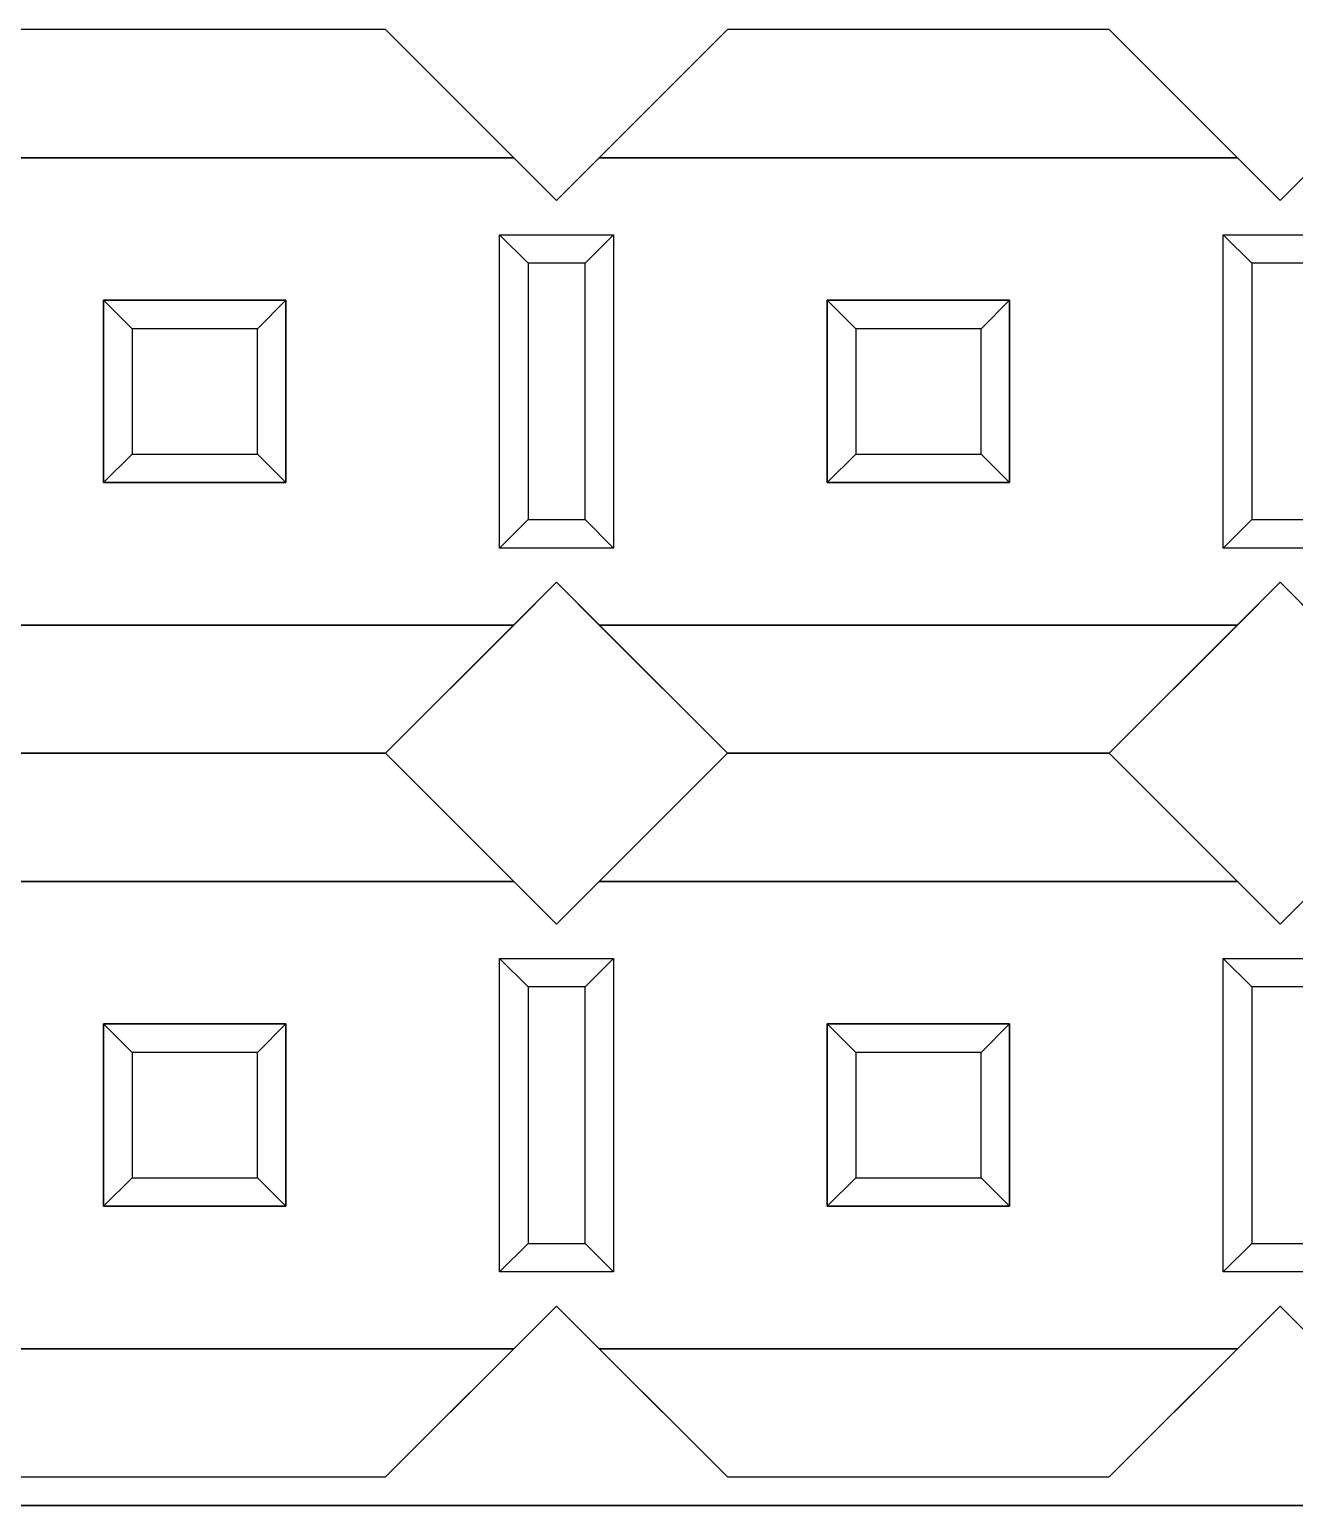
# Model space of a CAD drawing. Header units: millimetres. Extents: x -26.5 to 28.9, y -30 to 30.
# Drawn here: x 9.37 to 13.81, y -30 to -24.82 of the extents above; entities that cross this region are included whole.
import ezdxf

# ---------------------------------------------------------------- set-up
doc = ezdxf.new("R2010")
doc.units = ezdxf.units.MM
doc.layers.add('Feature', color=7, linetype='CONTINUOUS')

msp = doc.modelspace()

# ---------------------------------------------------------------- linework, layer by layer
at = {"layer": 'Feature'}
for p, q in [((10.62, -24.82, 1.6), (9.28, -24.82, 1.6)), ((10.62, -24.82, 1.6), (9.28, -24.82, 1.6)), ((10.62, -24.82, 4.1), (9.28, -24.82, 4.1)), ((10.62, -24.82, 4.1), (9.28, -24.82, 4.1)), ((11.07, -25.27, 1.6), (10.62, -24.82, 1.6)), ((10.62, -24.82, 1.6), (10.62, -24.82, 4.1)), ((11.07, -25.27, 1.6), (10.62, -24.82, 1.6)), ((10.62, -24.82, 1.6), (10.62, -24.82, 4.1)), ((11.22, -25.42, 4.1), (10.62, -24.82, 4.1)), ((11.22, -25.42, 4.1), (10.62, -24.82, 4.1)), ((11.82, -24.82, 4.1), (11.22, -25.42, 4.1)), ((11.82, -24.82, 4.1), (11.22, -25.42, 4.1)), ((11.82, -24.82, 1.6), (11.37, -25.27, 1.6)), ((11.82, -24.82, 1.6), (11.37, -25.27, 1.6)), ((13.16, -24.82, 1.6), (11.82, -24.82, 1.6)), ((13.16, -24.82, 1.6), (11.82, -24.82, 1.6)), ((11.82, -24.82, 1.6), (11.82, -24.82, 4.1)), ((13.16, -24.82, 4.1), (11.82, -24.82, 4.1)), ((11.82, -24.82, 1.6), (11.82, -24.82, 4.1)), ((13.16, -24.82, 4.1), (11.82, -24.82, 4.1)), ((13.61, -25.27, 1.6), (13.16, -24.82, 1.6)), ((13.16, -24.82, 1.6), (13.16, -24.82, 4.1)), ((13.61, -25.27, 1.6), (13.16, -24.82, 1.6)), ((13.16, -24.82, 1.6), (13.16, -24.82, 4.1)), ((13.76, -25.42, 4.1), (13.16, -24.82, 4.1)), ((13.76, -25.42, 4.1), (13.16, -24.82, 4.1)), ((14.36, -24.82, 4.1), (13.76, -25.42, 4.1)), ((14.36, -24.82, 4.1), (13.76, -25.42, 4.1)), ((11.07, -25.27, 1.6), (8.83, -25.27, 1.6)), ((11.07, -25.27, 1.6), (8.83, -25.27, 1.6)), ((8.83, -25.27, 2.3), (11.07, -25.27, 2.3)), ((8.83, -25.27, 2.3), (11.07, -25.27, 2.3)), ((11.07, -25.27, 2.3), (11.07, -25.27, 1.6)), ((11.22, -25.42, 2.3), (11.07, -25.27, 2.3)), ((11.07, -25.27, 2.3), (11.07, -25.27, 1.6)), ((11.22, -25.42, 2.3), (11.07, -25.27, 2.3)), ((11.37, -25.27, 2.3), (11.22, -25.42, 2.3)), ((11.37, -25.27, 2.3), (11.22, -25.42, 2.3)), ((13.61, -25.27, 1.6), (11.37, -25.27, 1.6)), ((11.37, -25.27, 1.6), (11.37, -25.27, 2.3)), ((13.61, -25.27, 1.6), (11.37, -25.27, 1.6)), ((11.37, -25.27, 2.3), (13.61, -25.27, 2.3)), ((11.37, -25.27, 1.6), (11.37, -25.27, 2.3)), ((11.37, -25.27, 2.3), (13.61, -25.27, 2.3)), ((13.61, -25.27, 2.3), (13.61, -25.27, 1.6)), ((13.76, -25.42, 2.3), (13.61, -25.27, 2.3)), ((13.61, -25.27, 2.3), (13.61, -25.27, 1.6)), ((13.76, -25.42, 2.3), (13.61, -25.27, 2.3)), ((13.91, -25.27, 2.3), (13.76, -25.42, 2.3)), ((13.91, -25.27, 2.3), (13.76, -25.42, 2.3)), ((11.22, -25.42, 2.3), (11.22, -25.42, 4.1)), ((11.22, -25.42, 2.3), (11.22, -25.42, 4.1)), ((13.76, -25.42, 4.1), (13.76, -25.42, 2.3)), ((13.76, -25.42, 4.1), (13.76, -25.42, 2.3)), ((11.02, -25.54, 4.1), (11.42, -25.54, 4.1)), ((11.02, -25.54, 4.1), (11.12, -25.64, 4)), ((11.02, -26.64, 4.1), (11.02, -25.54, 4.1)), ((11.02, -25.54, 4.1), (11.12, -25.64, 4)), ((11.02, -26.64, 4.1), (11.02, -25.54, 4.1)), ((11.02, -25.54, 4.1), (11.42, -25.54, 4.1)), ((11.42, -25.54, 4.1), (11.32, -25.64, 4)), ((11.42, -25.54, 4.1), (11.32, -25.64, 4)), ((11.42, -25.54, 4.1), (11.42, -26.64, 4.1)), ((11.42, -25.54, 4.1), (11.42, -26.64, 4.1)), ((13.56, -25.54, 4.1), (13.66, -25.64, 4)), ((13.56, -26.64, 4.1), (13.56, -25.54, 4.1)), ((13.56, -25.54, 4.1), (13.96, -25.54, 4.1)), ((13.56, -25.54, 4.1), (13.66, -25.64, 4)), ((13.56, -25.54, 4.1), (13.96, -25.54, 4.1)), ((13.56, -26.64, 4.1), (13.56, -25.54, 4.1)), ((11.32, -25.64, 4), (11.12, -25.64, 4)), ((11.12, -25.64, 4), (11.12, -26.54, 4)), ((11.32, -25.64, 4), (11.12, -25.64, 4)), ((11.12, -25.64, 4), (11.12, -26.54, 4)), ((11.32, -26.54, 4), (11.32, -25.64, 4)), ((11.32, -26.54, 4), (11.32, -25.64, 4)), ((13.86, -25.64, 4), (13.66, -25.64, 4)), ((13.66, -25.64, 4), (13.66, -26.54, 4)), ((13.66, -25.64, 4), (13.66, -26.54, 4)), ((13.86, -25.64, 4), (13.66, -25.64, 4)), ((10.27, -25.77, -1.12525), (9.63, -25.77, -1.12525)), ((9.73, -25.87, -1.4), (9.63, -25.77, -1.12525)), ((9.63, -25.77, -1.12525), (9.63, -26.41, -1.12525)), ((9.73, -25.87, -1.4), (9.63, -25.77, -1.12525)), ((10.27, -25.77, 9.92525), (9.63, -25.77, 9.92525)), ((9.63, -25.77, 9.92525), (9.73, -25.87, 10.2)), ((9.63, -25.77, 9.92525), (9.63, -26.41, 9.92525)), ((9.63, -25.77, 9.92525), (9.73, -25.87, 10.2)), ((10.27, -25.77, -1.12525), (9.63, -25.77, -1.12525)), ((9.63, -25.77, -1.12525), (9.63, -25.77, 2.3)), ((9.63, -25.77, 2.3), (10.27, -25.77, 2.3)), ((10.27, -25.77, 9.92525), (9.63, -25.77, 9.92525)), ((10.27, -25.77, 4.1), (9.63, -25.77, 4.1)), ((9.63, -25.77, 4.1), (9.63, -25.77, 9.92525)), ((9.63, -25.77, -1.12525), (9.63, -26.41, -1.12525)), ((9.63, -26.41, 2.3), (9.63, -25.77, 2.3)), ((9.63, -25.77, -1.12525), (9.63, -25.77, 2.3)), ((9.63, -25.77, 9.92525), (9.63, -26.41, 9.92525)), ((9.63, -25.77, 4.1), (9.63, -25.77, 9.92525)), ((9.63, -25.77, 4.1), (9.63, -26.41, 4.1)), ((10.27, -25.77, 4.1), (9.63, -25.77, 4.1)), ((9.63, -25.77, 4.1), (9.63, -26.41, 4.1)), ((9.63, -25.77, 2.3), (10.27, -25.77, 2.3)), ((9.63, -26.41, 2.3), (9.63, -25.77, 2.3)), ((10.17, -25.87, -1.4), (10.27, -25.77, -1.12525)), ((10.17, -25.87, -1.4), (10.27, -25.77, -1.12525)), ((10.27, -25.77, 9.92525), (10.17, -25.87, 10.2)), ((10.27, -25.77, 9.92525), (10.17, -25.87, 10.2)), ((10.27, -26.41, -1.12525), (10.27, -25.77, -1.12525)), ((10.27, -26.41, 9.92525), (10.27, -25.77, 9.92525)), ((10.27, -25.77, -1.12525), (10.27, -25.77, 2.3)), ((10.27, -25.77, 4.1), (10.27, -25.77, 9.92525)), ((10.27, -26.41, -1.12525), (10.27, -25.77, -1.12525)), ((10.27, -25.77, -1.12525), (10.27, -25.77, 2.3)), ((10.27, -25.77, 2.3), (10.27, -26.41, 2.3)), ((10.27, -26.41, 9.92525), (10.27, -25.77, 9.92525)), ((10.27, -26.41, 4.1), (10.27, -25.77, 4.1)), ((10.27, -25.77, 4.1), (10.27, -25.77, 9.92525)), ((10.27, -26.41, 4.1), (10.27, -25.77, 4.1)), ((10.27, -25.77, 2.3), (10.27, -26.41, 2.3)), ((12.81, -25.77, -1.12525), (12.17, -25.77, -1.12525)), ((12.27, -25.87, -1.4), (12.17, -25.77, -1.12525)), ((12.17, -25.77, -1.12525), (12.17, -26.41, -1.12525)), ((12.27, -25.87, -1.4), (12.17, -25.77, -1.12525)), ((12.81, -25.77, 9.92525), (12.17, -25.77, 9.92525)), ((12.17, -25.77, 9.92525), (12.27, -25.87, 10.2)), ((12.17, -25.77, 9.92525), (12.17, -26.41, 9.92525)), ((12.17, -25.77, 9.92525), (12.27, -25.87, 10.2)), ((12.81, -25.77, -1.12525), (12.17, -25.77, -1.12525)), ((12.17, -25.77, -1.12525), (12.17, -25.77, 2.3)), ((12.17, -25.77, 2.3), (12.81, -25.77, 2.3)), ((12.81, -25.77, 9.92525), (12.17, -25.77, 9.92525)), ((12.81, -25.77, 4.1), (12.17, -25.77, 4.1)), ((12.17, -25.77, 4.1), (12.17, -25.77, 9.92525)), ((12.17, -25.77, -1.12525), (12.17, -26.41, -1.12525)), ((12.17, -26.41, 2.3), (12.17, -25.77, 2.3)), ((12.17, -25.77, -1.12525), (12.17, -25.77, 2.3)), ((12.17, -25.77, 9.92525), (12.17, -26.41, 9.92525)), ((12.17, -25.77, 4.1), (12.17, -25.77, 9.92525)), ((12.17, -25.77, 4.1), (12.17, -26.41, 4.1)), ((12.81, -25.77, 4.1), (12.17, -25.77, 4.1)), ((12.17, -25.77, 4.1), (12.17, -26.41, 4.1)), ((12.17, -25.77, 2.3), (12.81, -25.77, 2.3)), ((12.17, -26.41, 2.3), (12.17, -25.77, 2.3)), ((12.71, -25.87, -1.4), (12.81, -25.77, -1.12525)), ((12.71, -25.87, -1.4), (12.81, -25.77, -1.12525)), ((12.81, -25.77, 9.92525), (12.71, -25.87, 10.2)), ((12.81, -25.77, 9.92525), (12.71, -25.87, 10.2)), ((12.81, -26.41, -1.12525), (12.81, -25.77, -1.12525)), ((12.81, -26.41, 9.92525), (12.81, -25.77, 9.92525)), ((12.81, -25.77, -1.12525), (12.81, -25.77, 2.3)), ((12.81, -25.77, 4.1), (12.81, -25.77, 9.92525)), ((12.81, -26.41, -1.12525), (12.81, -25.77, -1.12525)), ((12.81, -25.77, -1.12525), (12.81, -25.77, 2.3)), ((12.81, -25.77, 2.3), (12.81, -26.41, 2.3)), ((12.81, -26.41, 9.92525), (12.81, -25.77, 9.92525)), ((12.81, -26.41, 4.1), (12.81, -25.77, 4.1)), ((12.81, -25.77, 4.1), (12.81, -25.77, 9.92525)), ((12.81, -26.41, 4.1), (12.81, -25.77, 4.1)), ((12.81, -25.77, 2.3), (12.81, -26.41, 2.3)), ((10.17, -25.87, -1.4), (9.73, -25.87, -1.4)), ((9.73, -25.87, -1.4), (9.73, -26.31, -1.4)), ((10.17, -25.87, 10.2), (9.73, -25.87, 10.2)), ((9.73, -25.87, 10.2), (9.73, -26.31, 10.2)), ((9.73, -25.87, -1.4), (9.73, -26.31, -1.4)), ((10.17, -25.87, -1.4), (9.73, -25.87, -1.4)), ((9.73, -25.87, 10.2), (9.73, -26.31, 10.2)), ((10.17, -25.87, 10.2), (9.73, -25.87, 10.2)), ((10.17, -26.31, -1.4), (10.17, -25.87, -1.4)), ((10.17, -26.31, 10.2), (10.17, -25.87, 10.2)), ((10.17, -26.31, -1.4), (10.17, -25.87, -1.4)), ((10.17, -26.31, 10.2), (10.17, -25.87, 10.2)), ((12.71, -25.87, -1.4), (12.27, -25.87, -1.4)), ((12.27, -25.87, -1.4), (12.27, -26.31, -1.4)), ((12.71, -25.87, 10.2), (12.27, -25.87, 10.2)), ((12.27, -25.87, 10.2), (12.27, -26.31, 10.2)), ((12.27, -25.87, -1.4), (12.27, -26.31, -1.4)), ((12.71, -25.87, -1.4), (12.27, -25.87, -1.4)), ((12.27, -25.87, 10.2), (12.27, -26.31, 10.2)), ((12.71, -25.87, 10.2), (12.27, -25.87, 10.2)), ((12.71, -26.31, -1.4), (12.71, -25.87, -1.4)), ((12.71, -26.31, 10.2), (12.71, -25.87, 10.2)), ((12.71, -26.31, -1.4), (12.71, -25.87, -1.4)), ((12.71, -26.31, 10.2), (12.71, -25.87, 10.2)), ((9.73, -26.31, -1.4), (9.63, -26.41, -1.12525)), ((9.73, -26.31, -1.4), (9.63, -26.41, -1.12525)), ((9.63, -26.41, 9.92525), (9.73, -26.31, 10.2)), ((9.63, -26.41, 9.92525), (9.73, -26.31, 10.2)), ((9.73, -26.31, -1.4), (10.17, -26.31, -1.4)), ((9.73, -26.31, 10.2), (10.17, -26.31, 10.2)), ((9.73, -26.31, -1.4), (10.17, -26.31, -1.4)), ((9.73, -26.31, 10.2), (10.17, -26.31, 10.2)), ((10.17, -26.31, -1.4), (10.27, -26.41, -1.12525)), ((10.17, -26.31, -1.4), (10.27, -26.41, -1.12525)), ((10.27, -26.41, 9.92525), (10.17, -26.31, 10.2)), ((10.27, -26.41, 9.92525), (10.17, -26.31, 10.2)), ((12.27, -26.31, -1.4), (12.17, -26.41, -1.12525)), ((12.27, -26.31, -1.4), (12.17, -26.41, -1.12525)), ((12.17, -26.41, 9.92525), (12.27, -26.31, 10.2)), ((12.17, -26.41, 9.92525), (12.27, -26.31, 10.2)), ((12.27, -26.31, -1.4), (12.71, -26.31, -1.4)), ((12.27, -26.31, 10.2), (12.71, -26.31, 10.2)), ((12.27, -26.31, -1.4), (12.71, -26.31, -1.4)), ((12.27, -26.31, 10.2), (12.71, -26.31, 10.2)), ((12.71, -26.31, -1.4), (12.81, -26.41, -1.12525)), ((12.71, -26.31, -1.4), (12.81, -26.41, -1.12525)), ((12.81, -26.41, 9.92525), (12.71, -26.31, 10.2)), ((12.81, -26.41, 9.92525), (12.71, -26.31, 10.2)), ((9.63, -26.41, -1.12525), (10.27, -26.41, -1.12525)), ((9.63, -26.41, 9.92525), (10.27, -26.41, 9.92525)), ((9.63, -26.41, -1.12525), (9.63, -26.41, 2.3)), ((9.63, -26.41, 4.1), (9.63, -26.41, 9.92525)), ((9.63, -26.41, -1.12525), (10.27, -26.41, -1.12525)), ((10.27, -26.41, 2.3), (9.63, -26.41, 2.3)), ((9.63, -26.41, -1.12525), (9.63, -26.41, 2.3)), ((9.63, -26.41, 9.92525), (10.27, -26.41, 9.92525)), ((9.63, -26.41, 4.1), (9.63, -26.41, 9.92525)), ((9.63, -26.41, 4.1), (10.27, -26.41, 4.1)), ((9.63, -26.41, 4.1), (10.27, -26.41, 4.1)), ((10.27, -26.41, 2.3), (9.63, -26.41, 2.3)), ((10.27, -26.41, -1.12525), (10.27, -26.41, 2.3)), ((10.27, -26.41, 4.1), (10.27, -26.41, 9.92525)), ((10.27, -26.41, -1.12525), (10.27, -26.41, 2.3)), ((10.27, -26.41, 4.1), (10.27, -26.41, 9.92525)), ((12.17, -26.41, -1.12525), (12.81, -26.41, -1.12525)), ((12.17, -26.41, 9.92525), (12.81, -26.41, 9.92525)), ((12.17, -26.41, -1.12525), (12.17, -26.41, 2.3)), ((12.17, -26.41, 4.1), (12.17, -26.41, 9.92525)), ((12.17, -26.41, -1.12525), (12.81, -26.41, -1.12525)), ((12.81, -26.41, 2.3), (12.17, -26.41, 2.3)), ((12.17, -26.41, -1.12525), (12.17, -26.41, 2.3)), ((12.17, -26.41, 9.92525), (12.81, -26.41, 9.92525)), ((12.17, -26.41, 4.1), (12.17, -26.41, 9.92525)), ((12.17, -26.41, 4.1), (12.81, -26.41, 4.1)), ((12.17, -26.41, 4.1), (12.81, -26.41, 4.1)), ((12.81, -26.41, 2.3), (12.17, -26.41, 2.3)), ((12.81, -26.41, -1.12525), (12.81, -26.41, 2.3)), ((12.81, -26.41, 4.1), (12.81, -26.41, 9.92525)), ((12.81, -26.41, -1.12525), (12.81, -26.41, 2.3)), ((12.81, -26.41, 4.1), (12.81, -26.41, 9.92525)), ((11.02, -26.64, 4.1), (11.12, -26.54, 4)), ((11.02, -26.64, 4.1), (11.12, -26.54, 4)), ((11.12, -26.54, 4), (11.32, -26.54, 4)), ((11.12, -26.54, 4), (11.32, -26.54, 4)), ((11.32, -26.54, 4), (11.42, -26.64, 4.1)), ((11.32, -26.54, 4), (11.42, -26.64, 4.1)), ((13.66, -26.54, 4), (13.56, -26.64, 4.1)), ((13.66, -26.54, 4), (13.56, -26.64, 4.1)), ((13.66, -26.54, 4), (13.86, -26.54, 4)), ((13.66, -26.54, 4), (13.86, -26.54, 4)), ((11.42, -26.64, 4.1), (11.02, -26.64, 4.1)), ((11.42, -26.64, 4.1), (11.02, -26.64, 4.1)), ((13.96, -26.64, 4.1), (13.56, -26.64, 4.1)), ((13.96, -26.64, 4.1), (13.56, -26.64, 4.1)), ((10.62, -27.36, 4.1), (11.22, -26.76, 4.1)), ((10.62, -27.36, 4.1), (11.22, -26.76, 4.1)), ((11.07, -26.91, 2.3), (11.22, -26.76, 2.3)), ((11.07, -26.91, 2.3), (11.22, -26.76, 2.3)), ((11.22, -26.76, 4.1), (11.22, -26.76, 2.3)), ((11.22, -26.76, 4.1), (11.82, -27.36, 4.1)), ((11.22, -26.76, 4.1), (11.22, -26.76, 2.3)), ((11.22, -26.76, 2.3), (11.37, -26.91, 2.3)), ((11.22, -26.76, 4.1), (11.82, -27.36, 4.1)), ((11.22, -26.76, 2.3), (11.37, -26.91, 2.3)), ((13.16, -27.36, 4.1), (13.76, -26.76, 4.1)), ((13.16, -27.36, 4.1), (13.76, -26.76, 4.1)), ((13.61, -26.91, 2.3), (13.76, -26.76, 2.3)), ((13.61, -26.91, 2.3), (13.76, -26.76, 2.3)), ((13.76, -26.76, 2.3), (13.76, -26.76, 4.1)), ((13.76, -26.76, 4.1), (14.36, -27.36, 4.1)), ((13.76, -26.76, 2.3), (13.76, -26.76, 4.1)), ((13.76, -26.76, 2.3), (13.91, -26.91, 2.3)), ((13.76, -26.76, 4.1), (14.36, -27.36, 4.1)), ((13.76, -26.76, 2.3), (13.91, -26.91, 2.3)), ((8.83, -26.91, 1.6), (11.07, -26.91, 1.6)), ((11.07, -26.91, 2.3), (8.83, -26.91, 2.3)), ((8.83, -26.91, 1.6), (11.07, -26.91, 1.6)), ((11.07, -26.91, 2.3), (8.83, -26.91, 2.3)), ((10.62, -27.36, 1.6), (11.07, -26.91, 1.6)), ((10.62, -27.36, 1.6), (11.07, -26.91, 1.6)), ((11.07, -26.91, 1.6), (11.07, -26.91, 2.3)), ((11.07, -26.91, 1.6), (11.07, -26.91, 2.3)), ((11.37, -26.91, 1.6), (13.61, -26.91, 1.6)), ((11.37, -26.91, 1.6), (11.82, -27.36, 1.6)), ((11.37, -26.91, 2.3), (11.37, -26.91, 1.6)), ((11.37, -26.91, 1.6), (11.82, -27.36, 1.6)), ((11.37, -26.91, 2.3), (11.37, -26.91, 1.6)), ((13.61, -26.91, 2.3), (11.37, -26.91, 2.3)), ((11.37, -26.91, 1.6), (13.61, -26.91, 1.6)), ((13.61, -26.91, 2.3), (11.37, -26.91, 2.3)), ((13.16, -27.36, 1.6), (13.61, -26.91, 1.6)), ((13.16, -27.36, 1.6), (13.61, -26.91, 1.6)), ((13.61, -26.91, 1.6), (13.61, -26.91, 2.3)), ((13.61, -26.91, 1.6), (13.61, -26.91, 2.3)), ((9.28, -27.36, 1.6), (10.62, -27.36, 1.6)), ((9.28, -27.36, 1.6), (10.62, -27.36, 1.6)), ((9.28, -27.36, 4.1), (10.62, -27.36, 4.1)), ((9.28, -27.36, 4.1), (10.62, -27.36, 4.1)), ((10.62, -27.36, 1.6), (9.28, -27.36, 1.6)), ((10.62, -27.36, 1.6), (9.28, -27.36, 1.6)), ((10.62, -27.36, 4.1), (9.28, -27.36, 4.1)), ((10.62, -27.36, 4.1), (9.28, -27.36, 4.1)), ((10.62, -27.36, 1.6), (10.62, -27.36, 4.1)), ((10.62, -27.36, 1.6), (10.62, -27.36, 4.1)), ((11.07, -27.81, 1.6), (10.62, -27.36, 1.6)), ((10.62, -27.36, 1.6), (10.62, -27.36, 4.1)), ((11.07, -27.81, 1.6), (10.62, -27.36, 1.6)), ((10.62, -27.36, 1.6), (10.62, -27.36, 4.1)), ((11.22, -27.96, 4.1), (10.62, -27.36, 4.1)), ((11.22, -27.96, 4.1), (10.62, -27.36, 4.1)), ((11.82, -27.36, 4.1), (11.22, -27.96, 4.1)), ((11.82, -27.36, 4.1), (11.22, -27.96, 4.1)), ((11.82, -27.36, 1.6), (11.37, -27.81, 1.6)), ((11.82, -27.36, 1.6), (11.37, -27.81, 1.6)), ((11.82, -27.36, 1.6), (13.16, -27.36, 1.6)), ((11.82, -27.36, 1.6), (13.16, -27.36, 1.6)), ((11.82, -27.36, 4.1), (13.16, -27.36, 4.1)), ((11.82, -27.36, 1.6), (11.82, -27.36, 4.1)), ((11.82, -27.36, 1.6), (11.82, -27.36, 4.1)), ((11.82, -27.36, 4.1), (13.16, -27.36, 4.1)), ((13.16, -27.36, 1.6), (11.82, -27.36, 1.6)), ((13.16, -27.36, 1.6), (11.82, -27.36, 1.6)), ((11.82, -27.36, 1.6), (11.82, -27.36, 4.1)), ((13.16, -27.36, 4.1), (11.82, -27.36, 4.1)), ((11.82, -27.36, 1.6), (11.82, -27.36, 4.1)), ((13.16, -27.36, 4.1), (11.82, -27.36, 4.1)), ((13.16, -27.36, 1.6), (13.16, -27.36, 4.1)), ((13.16, -27.36, 1.6), (13.16, -27.36, 4.1)), ((13.61, -27.81, 1.6), (13.16, -27.36, 1.6)), ((13.16, -27.36, 1.6), (13.16, -27.36, 4.1)), ((13.61, -27.81, 1.6), (13.16, -27.36, 1.6)), ((13.16, -27.36, 1.6), (13.16, -27.36, 4.1)), ((13.76, -27.96, 4.1), (13.16, -27.36, 4.1)), ((13.76, -27.96, 4.1), (13.16, -27.36, 4.1)), ((14.36, -27.36, 4.1), (13.76, -27.96, 4.1)), ((14.36, -27.36, 4.1), (13.76, -27.96, 4.1)), ((11.07, -27.81, 1.6), (8.83, -27.81, 1.6)), ((11.07, -27.81, 1.6), (8.83, -27.81, 1.6)), ((8.83, -27.81, 2.3), (11.07, -27.81, 2.3)), ((8.83, -27.81, 2.3), (11.07, -27.81, 2.3)), ((11.07, -27.81, 2.3), (11.07, -27.81, 1.6)), ((11.22, -27.96, 2.3), (11.07, -27.81, 2.3)), ((11.07, -27.81, 2.3), (11.07, -27.81, 1.6)), ((11.22, -27.96, 2.3), (11.07, -27.81, 2.3)), ((11.37, -27.81, 2.3), (11.22, -27.96, 2.3)), ((11.37, -27.81, 2.3), (11.22, -27.96, 2.3)), ((13.61, -27.81, 1.6), (11.37, -27.81, 1.6)), ((11.37, -27.81, 1.6), (11.37, -27.81, 2.3)), ((13.61, -27.81, 1.6), (11.37, -27.81, 1.6)), ((11.37, -27.81, 2.3), (13.61, -27.81, 2.3)), ((11.37, -27.81, 1.6), (11.37, -27.81, 2.3)), ((11.37, -27.81, 2.3), (13.61, -27.81, 2.3)), ((13.61, -27.81, 2.3), (13.61, -27.81, 1.6)), ((13.76, -27.96, 2.3), (13.61, -27.81, 2.3)), ((13.61, -27.81, 2.3), (13.61, -27.81, 1.6)), ((13.76, -27.96, 2.3), (13.61, -27.81, 2.3)), ((13.91, -27.81, 2.3), (13.76, -27.96, 2.3)), ((13.91, -27.81, 2.3), (13.76, -27.96, 2.3)), ((11.22, -27.96, 2.3), (11.22, -27.96, 4.1)), ((11.22, -27.96, 2.3), (11.22, -27.96, 4.1)), ((13.76, -27.96, 4.1), (13.76, -27.96, 2.3)), ((13.76, -27.96, 4.1), (13.76, -27.96, 2.3)), ((11.02, -28.08, 4.1), (11.42, -28.08, 4.1)), ((11.02, -28.08, 4.1), (11.12, -28.18, 4)), ((11.02, -29.18, 4.1), (11.02, -28.08, 4.1)), ((11.02, -28.08, 4.1), (11.12, -28.18, 4)), ((11.02, -29.18, 4.1), (11.02, -28.08, 4.1)), ((11.02, -28.08, 4.1), (11.42, -28.08, 4.1)), ((11.42, -28.08, 4.1), (11.32, -28.18, 4)), ((11.42, -28.08, 4.1), (11.32, -28.18, 4)), ((11.42, -28.08, 4.1), (11.42, -29.18, 4.1)), ((11.42, -28.08, 4.1), (11.42, -29.18, 4.1)), ((13.56, -28.08, 4.1), (13.66, -28.18, 4)), ((13.56, -29.18, 4.1), (13.56, -28.08, 4.1)), ((13.56, -28.08, 4.1), (13.96, -28.08, 4.1)), ((13.56, -28.08, 4.1), (13.66, -28.18, 4)), ((13.56, -28.08, 4.1), (13.96, -28.08, 4.1)), ((13.56, -29.18, 4.1), (13.56, -28.08, 4.1)), ((11.32, -28.18, 4), (11.12, -28.18, 4)), ((11.12, -28.18, 4), (11.12, -29.08, 4)), ((11.32, -28.18, 4), (11.12, -28.18, 4)), ((11.12, -28.18, 4), (11.12, -29.08, 4)), ((11.32, -29.08, 4), (11.32, -28.18, 4)), ((11.32, -29.08, 4), (11.32, -28.18, 4)), ((13.86, -28.18, 4), (13.66, -28.18, 4)), ((13.66, -28.18, 4), (13.66, -29.08, 4)), ((13.66, -28.18, 4), (13.66, -29.08, 4)), ((13.86, -28.18, 4), (13.66, -28.18, 4)), ((10.27, -28.31, -1.12525), (9.63, -28.31, -1.12525)), ((9.73, -28.41, -1.4), (9.63, -28.31, -1.12525)), ((9.63, -28.31, -1.12525), (9.63, -28.95, -1.12525)), ((9.73, -28.41, -1.4), (9.63, -28.31, -1.12525)), ((10.27, -28.31, 9.92525), (9.63, -28.31, 9.92525)), ((9.63, -28.31, 9.92525), (9.73, -28.41, 10.2)), ((9.63, -28.31, 9.92525), (9.63, -28.95, 9.92525)), ((9.63, -28.31, 9.92525), (9.73, -28.41, 10.2)), ((10.27, -28.31, -1.12525), (9.63, -28.31, -1.12525)), ((9.63, -28.31, -1.12525), (9.63, -28.31, 2.3)), ((9.63, -28.31, 2.3), (10.27, -28.31, 2.3)), ((10.27, -28.31, 9.92525), (9.63, -28.31, 9.92525)), ((10.27, -28.31, 4.1), (9.63, -28.31, 4.1)), ((9.63, -28.31, 4.1), (9.63, -28.31, 9.92525)), ((9.63, -28.31, -1.12525), (9.63, -28.95, -1.12525)), ((9.63, -28.95, 2.3), (9.63, -28.31, 2.3)), ((9.63, -28.31, -1.12525), (9.63, -28.31, 2.3)), ((9.63, -28.31, 9.92525), (9.63, -28.95, 9.92525)), ((9.63, -28.31, 4.1), (9.63, -28.31, 9.92525)), ((9.63, -28.31, 4.1), (9.63, -28.95, 4.1)), ((10.27, -28.31, 4.1), (9.63, -28.31, 4.1)), ((9.63, -28.31, 4.1), (9.63, -28.95, 4.1)), ((9.63, -28.31, 2.3), (10.27, -28.31, 2.3)), ((9.63, -28.95, 2.3), (9.63, -28.31, 2.3)), ((10.17, -28.41, -1.4), (10.27, -28.31, -1.12525)), ((10.17, -28.41, -1.4), (10.27, -28.31, -1.12525)), ((10.27, -28.31, 9.92525), (10.17, -28.41, 10.2)), ((10.27, -28.31, 9.92525), (10.17, -28.41, 10.2)), ((10.27, -28.95, -1.12525), (10.27, -28.31, -1.12525)), ((10.27, -28.95, 9.92525), (10.27, -28.31, 9.92525)), ((10.27, -28.31, -1.12525), (10.27, -28.31, 2.3)), ((10.27, -28.31, 4.1), (10.27, -28.31, 9.92525)), ((10.27, -28.95, -1.12525), (10.27, -28.31, -1.12525)), ((10.27, -28.31, -1.12525), (10.27, -28.31, 2.3)), ((10.27, -28.31, 2.3), (10.27, -28.95, 2.3)), ((10.27, -28.95, 9.92525), (10.27, -28.31, 9.92525)), ((10.27, -28.95, 4.1), (10.27, -28.31, 4.1)), ((10.27, -28.31, 4.1), (10.27, -28.31, 9.92525)), ((10.27, -28.95, 4.1), (10.27, -28.31, 4.1)), ((10.27, -28.31, 2.3), (10.27, -28.95, 2.3)), ((12.81, -28.31, -1.12525), (12.17, -28.31, -1.12525)), ((12.27, -28.41, -1.4), (12.17, -28.31, -1.12525)), ((12.17, -28.31, -1.12525), (12.17, -28.95, -1.12525)), ((12.27, -28.41, -1.4), (12.17, -28.31, -1.12525)), ((12.81, -28.31, 9.92525), (12.17, -28.31, 9.92525)), ((12.17, -28.31, 9.92525), (12.27, -28.41, 10.2)), ((12.17, -28.31, 9.92525), (12.17, -28.95, 9.92525)), ((12.17, -28.31, 9.92525), (12.27, -28.41, 10.2)), ((12.81, -28.31, -1.12525), (12.17, -28.31, -1.12525)), ((12.17, -28.31, -1.12525), (12.17, -28.31, 2.3)), ((12.17, -28.31, 2.3), (12.81, -28.31, 2.3)), ((12.81, -28.31, 9.92525), (12.17, -28.31, 9.92525)), ((12.81, -28.31, 4.1), (12.17, -28.31, 4.1)), ((12.17, -28.31, 4.1), (12.17, -28.31, 9.92525)), ((12.17, -28.31, -1.12525), (12.17, -28.95, -1.12525)), ((12.17, -28.95, 2.3), (12.17, -28.31, 2.3)), ((12.17, -28.31, -1.12525), (12.17, -28.31, 2.3)), ((12.17, -28.31, 9.92525), (12.17, -28.95, 9.92525)), ((12.17, -28.31, 4.1), (12.17, -28.31, 9.92525)), ((12.17, -28.31, 4.1), (12.17, -28.95, 4.1)), ((12.81, -28.31, 4.1), (12.17, -28.31, 4.1)), ((12.17, -28.31, 4.1), (12.17, -28.95, 4.1)), ((12.17, -28.31, 2.3), (12.81, -28.31, 2.3)), ((12.17, -28.95, 2.3), (12.17, -28.31, 2.3)), ((12.71, -28.41, -1.4), (12.81, -28.31, -1.12525)), ((12.71, -28.41, -1.4), (12.81, -28.31, -1.12525)), ((12.81, -28.31, 9.92525), (12.71, -28.41, 10.2)), ((12.81, -28.31, 9.92525), (12.71, -28.41, 10.2)), ((12.81, -28.95, -1.12525), (12.81, -28.31, -1.12525)), ((12.81, -28.95, 9.92525), (12.81, -28.31, 9.92525)), ((12.81, -28.31, -1.12525), (12.81, -28.31, 2.3)), ((12.81, -28.31, 4.1), (12.81, -28.31, 9.92525)), ((12.81, -28.95, -1.12525), (12.81, -28.31, -1.12525)), ((12.81, -28.31, -1.12525), (12.81, -28.31, 2.3)), ((12.81, -28.31, 2.3), (12.81, -28.95, 2.3)), ((12.81, -28.95, 9.92525), (12.81, -28.31, 9.92525)), ((12.81, -28.95, 4.1), (12.81, -28.31, 4.1)), ((12.81, -28.31, 4.1), (12.81, -28.31, 9.92525)), ((12.81, -28.95, 4.1), (12.81, -28.31, 4.1)), ((12.81, -28.31, 2.3), (12.81, -28.95, 2.3)), ((10.17, -28.41, -1.4), (9.73, -28.41, -1.4)), ((9.73, -28.41, -1.4), (9.73, -28.85, -1.4)), ((10.17, -28.41, 10.2), (9.73, -28.41, 10.2)), ((9.73, -28.41, 10.2), (9.73, -28.85, 10.2)), ((9.73, -28.41, -1.4), (9.73, -28.85, -1.4)), ((10.17, -28.41, -1.4), (9.73, -28.41, -1.4)), ((9.73, -28.41, 10.2), (9.73, -28.85, 10.2)), ((10.17, -28.41, 10.2), (9.73, -28.41, 10.2)), ((10.17, -28.85, -1.4), (10.17, -28.41, -1.4)), ((10.17, -28.85, 10.2), (10.17, -28.41, 10.2)), ((10.17, -28.85, -1.4), (10.17, -28.41, -1.4)), ((10.17, -28.85, 10.2), (10.17, -28.41, 10.2)), ((12.71, -28.41, -1.4), (12.27, -28.41, -1.4)), ((12.27, -28.41, -1.4), (12.27, -28.85, -1.4)), ((12.71, -28.41, 10.2), (12.27, -28.41, 10.2)), ((12.27, -28.41, 10.2), (12.27, -28.85, 10.2)), ((12.27, -28.41, -1.4), (12.27, -28.85, -1.4)), ((12.71, -28.41, -1.4), (12.27, -28.41, -1.4)), ((12.27, -28.41, 10.2), (12.27, -28.85, 10.2)), ((12.71, -28.41, 10.2), (12.27, -28.41, 10.2)), ((12.71, -28.85, -1.4), (12.71, -28.41, -1.4)), ((12.71, -28.85, 10.2), (12.71, -28.41, 10.2)), ((12.71, -28.85, -1.4), (12.71, -28.41, -1.4)), ((12.71, -28.85, 10.2), (12.71, -28.41, 10.2)), ((9.73, -28.85, -1.4), (9.63, -28.95, -1.12525)), ((9.73, -28.85, -1.4), (9.63, -28.95, -1.12525)), ((9.63, -28.95, 9.92525), (9.73, -28.85, 10.2)), ((9.63, -28.95, 9.92525), (9.73, -28.85, 10.2)), ((9.73, -28.85, -1.4), (10.17, -28.85, -1.4)), ((9.73, -28.85, 10.2), (10.17, -28.85, 10.2)), ((9.73, -28.85, -1.4), (10.17, -28.85, -1.4)), ((9.73, -28.85, 10.2), (10.17, -28.85, 10.2)), ((10.17, -28.85, -1.4), (10.27, -28.95, -1.12525)), ((10.17, -28.85, -1.4), (10.27, -28.95, -1.12525)), ((10.27, -28.95, 9.92525), (10.17, -28.85, 10.2)), ((10.27, -28.95, 9.92525), (10.17, -28.85, 10.2)), ((12.27, -28.85, -1.4), (12.17, -28.95, -1.12525)), ((12.27, -28.85, -1.4), (12.17, -28.95, -1.12525)), ((12.17, -28.95, 9.92525), (12.27, -28.85, 10.2)), ((12.17, -28.95, 9.92525), (12.27, -28.85, 10.2)), ((12.27, -28.85, -1.4), (12.71, -28.85, -1.4)), ((12.27, -28.85, 10.2), (12.71, -28.85, 10.2)), ((12.27, -28.85, -1.4), (12.71, -28.85, -1.4)), ((12.27, -28.85, 10.2), (12.71, -28.85, 10.2)), ((12.71, -28.85, -1.4), (12.81, -28.95, -1.12525)), ((12.71, -28.85, -1.4), (12.81, -28.95, -1.12525)), ((12.81, -28.95, 9.92525), (12.71, -28.85, 10.2)), ((12.81, -28.95, 9.92525), (12.71, -28.85, 10.2)), ((9.63, -28.95, -1.12525), (10.27, -28.95, -1.12525)), ((9.63, -28.95, 9.92525), (10.27, -28.95, 9.92525)), ((9.63, -28.95, -1.12525), (9.63, -28.95, 2.3)), ((9.63, -28.95, 4.1), (9.63, -28.95, 9.92525)), ((9.63, -28.95, -1.12525), (10.27, -28.95, -1.12525)), ((10.27, -28.95, 2.3), (9.63, -28.95, 2.3)), ((9.63, -28.95, -1.12525), (9.63, -28.95, 2.3)), ((9.63, -28.95, 9.92525), (10.27, -28.95, 9.92525)), ((9.63, -28.95, 4.1), (9.63, -28.95, 9.92525)), ((9.63, -28.95, 4.1), (10.27, -28.95, 4.1)), ((9.63, -28.95, 4.1), (10.27, -28.95, 4.1)), ((10.27, -28.95, 2.3), (9.63, -28.95, 2.3)), ((10.27, -28.95, -1.12525), (10.27, -28.95, 2.3)), ((10.27, -28.95, 4.1), (10.27, -28.95, 9.92525)), ((10.27, -28.95, -1.12525), (10.27, -28.95, 2.3)), ((10.27, -28.95, 4.1), (10.27, -28.95, 9.92525)), ((12.17, -28.95, -1.12525), (12.81, -28.95, -1.12525)), ((12.17, -28.95, 9.92525), (12.81, -28.95, 9.92525)), ((12.17, -28.95, -1.12525), (12.17, -28.95, 2.3)), ((12.17, -28.95, 4.1), (12.17, -28.95, 9.92525)), ((12.17, -28.95, -1.12525), (12.81, -28.95, -1.12525)), ((12.81, -28.95, 2.3), (12.17, -28.95, 2.3)), ((12.17, -28.95, -1.12525), (12.17, -28.95, 2.3)), ((12.17, -28.95, 9.92525), (12.81, -28.95, 9.92525)), ((12.17, -28.95, 4.1), (12.17, -28.95, 9.92525)), ((12.17, -28.95, 4.1), (12.81, -28.95, 4.1)), ((12.17, -28.95, 4.1), (12.81, -28.95, 4.1)), ((12.81, -28.95, 2.3), (12.17, -28.95, 2.3)), ((12.81, -28.95, -1.12525), (12.81, -28.95, 2.3)), ((12.81, -28.95, 4.1), (12.81, -28.95, 9.92525)), ((12.81, -28.95, -1.12525), (12.81, -28.95, 2.3)), ((12.81, -28.95, 4.1), (12.81, -28.95, 9.92525)), ((11.02, -29.18, 4.1), (11.12, -29.08, 4)), ((11.02, -29.18, 4.1), (11.12, -29.08, 4)), ((11.12, -29.08, 4), (11.32, -29.08, 4)), ((11.12, -29.08, 4), (11.32, -29.08, 4)), ((11.32, -29.08, 4), (11.42, -29.18, 4.1)), ((11.32, -29.08, 4), (11.42, -29.18, 4.1)), ((13.66, -29.08, 4), (13.56, -29.18, 4.1)), ((13.66, -29.08, 4), (13.56, -29.18, 4.1)), ((13.66, -29.08, 4), (13.86, -29.08, 4)), ((13.66, -29.08, 4), (13.86, -29.08, 4)), ((11.42, -29.18, 4.1), (11.02, -29.18, 4.1)), ((11.42, -29.18, 4.1), (11.02, -29.18, 4.1)), ((13.96, -29.18, 4.1), (13.56, -29.18, 4.1)), ((13.96, -29.18, 4.1), (13.56, -29.18, 4.1)), ((10.62, -29.9, 4.1), (11.22, -29.3, 4.1)), ((10.62, -29.9, 4.1), (11.22, -29.3, 4.1)), ((11.07, -29.45, 2.3), (11.22, -29.3, 2.3)), ((11.07, -29.45, 2.3), (11.22, -29.3, 2.3)), ((11.22, -29.3, 4.1), (11.22, -29.3, 2.3)), ((11.22, -29.3, 4.1), (11.82, -29.9, 4.1)), ((11.22, -29.3, 4.1), (11.22, -29.3, 2.3)), ((11.22, -29.3, 2.3), (11.37, -29.45, 2.3)), ((11.22, -29.3, 4.1), (11.82, -29.9, 4.1)), ((11.22, -29.3, 2.3), (11.37, -29.45, 2.3)), ((13.16, -29.9, 4.1), (13.76, -29.3, 4.1)), ((13.16, -29.9, 4.1), (13.76, -29.3, 4.1)), ((13.61, -29.45, 2.3), (13.76, -29.3, 2.3)), ((13.61, -29.45, 2.3), (13.76, -29.3, 2.3)), ((13.76, -29.3, 2.3), (13.76, -29.3, 4.1)), ((13.76, -29.3, 4.1), (14.36, -29.9, 4.1)), ((13.76, -29.3, 2.3), (13.76, -29.3, 4.1)), ((13.76, -29.3, 2.3), (13.91, -29.45, 2.3)), ((13.76, -29.3, 4.1), (14.36, -29.9, 4.1)), ((13.76, -29.3, 2.3), (13.91, -29.45, 2.3)), ((8.83, -29.45, 1.6), (11.07, -29.45, 1.6)), ((11.07, -29.45, 2.3), (8.83, -29.45, 2.3)), ((8.83, -29.45, 1.6), (11.07, -29.45, 1.6)), ((11.07, -29.45, 2.3), (8.83, -29.45, 2.3)), ((10.62, -29.9, 1.6), (11.07, -29.45, 1.6)), ((10.62, -29.9, 1.6), (11.07, -29.45, 1.6)), ((11.07, -29.45, 1.6), (11.07, -29.45, 2.3)), ((11.07, -29.45, 1.6), (11.07, -29.45, 2.3)), ((11.37, -29.45, 1.6), (13.61, -29.45, 1.6)), ((11.37, -29.45, 1.6), (11.82, -29.9, 1.6)), ((11.37, -29.45, 2.3), (11.37, -29.45, 1.6)), ((11.37, -29.45, 1.6), (11.82, -29.9, 1.6)), ((11.37, -29.45, 2.3), (11.37, -29.45, 1.6)), ((13.61, -29.45, 2.3), (11.37, -29.45, 2.3)), ((11.37, -29.45, 1.6), (13.61, -29.45, 1.6)), ((13.61, -29.45, 2.3), (11.37, -29.45, 2.3)), ((13.16, -29.9, 1.6), (13.61, -29.45, 1.6)), ((13.16, -29.9, 1.6), (13.61, -29.45, 1.6)), ((13.61, -29.45, 1.6), (13.61, -29.45, 2.3)), ((13.61, -29.45, 1.6), (13.61, -29.45, 2.3)), ((9.28, -29.9, 1.6), (10.62, -29.9, 1.6)), ((9.28, -29.9, 1.6), (10.62, -29.9, 1.6)), ((9.28, -29.9, 4.1), (10.62, -29.9, 4.1)), ((9.28, -29.9, 4.1), (10.62, -29.9, 4.1)), ((10.62, -29.9, 1.6), (10.62, -29.9, 4.1)), ((10.62, -29.9, 1.6), (10.62, -29.9, 4.1)), ((11.82, -29.9, 1.6), (13.16, -29.9, 1.6)), ((11.82, -29.9, 1.6), (13.16, -29.9, 1.6)), ((11.82, -29.9, 4.1), (13.16, -29.9, 4.1)), ((11.82, -29.9, 1.6), (11.82, -29.9, 4.1)), ((11.82, -29.9, 1.6), (11.82, -29.9, 4.1)), ((11.82, -29.9, 4.1), (13.16, -29.9, 4.1)), ((13.16, -29.9, 1.6), (13.16, -29.9, 4.1)), ((13.16, -29.9, 1.6), (13.16, -29.9, 4.1)), ((23.4975, -30, 1.6), (-23.4975, -30, 1.6)), ((23.4975, -30, 1.6), (-23.4975, -30, 1.6)), ((-23.4975, -30), (23.4975, -30)), ((-23.4975, -30), (23.4975, -30))]:
    msp.add_line(p, q, dxfattribs=at)

doc.saveas('drawing.dxf')
